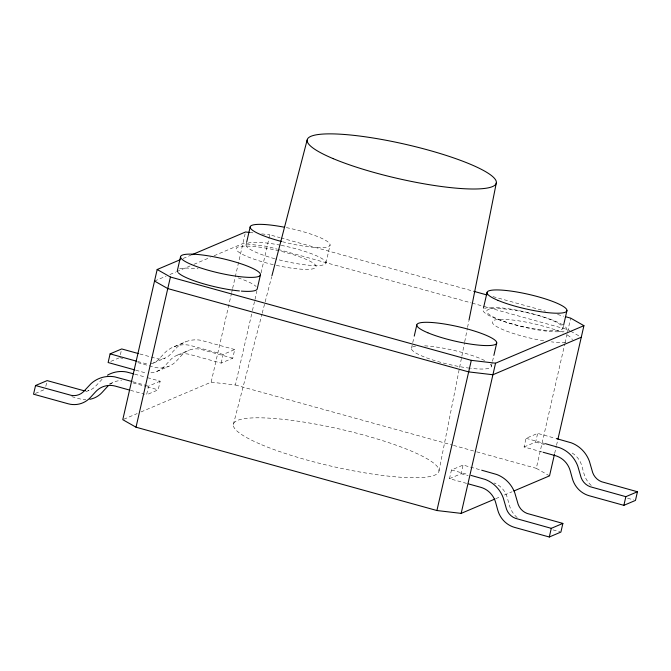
<?xml version="1.0" encoding="UTF-8"?>
<svg xmlns="http://www.w3.org/2000/svg" width="671" height="671" viewBox="0 0 671 671"><rect width="100%" height="100%" fill="white"/><g stroke="black" fill="none" stroke-linecap="round" stroke-linejoin="round"><path stroke-width="0.5" stroke-dasharray="3.35 2.52" d="M438.985 470.983L459.4 368.421M459.601 367.398L461.648 357.14M461.849 356.116L464.5 342.78M464.709 341.757L467.36 328.421M467.561 327.398L468.786 321.241M45.804 386.379L46.685 382.529M120.377 354.716L121.258 350.866M160.168 381.187L148.568 386.11L146.588 394.774L158.18 389.851L160.168 381.187L146.437 377.387M141.027 411.935L211.147 382.16L231.461 293.479M231.696 292.455L232.392 289.402M232.627 288.379L245.108 233.902M246.047 244.923L246.735 241.929M221.153 363.112L223.141 354.447L234.733 349.532L232.753 358.197L221.153 363.112L189.96 354.481A21.254 20.289 67 0 0 170.208 360.092L165.016 365.77A23.997 22.898 67 0 1 148.794 372.933M211.147 382.16L235.404 385.011L252.212 311.621M252.439 310.606L254.779 300.407M255.014 299.392L256.876 291.231M261.078 272.887L269.801 234.825L279.891 237.626M325.963 262.957L330.073 245.007M411.44 348.375L414.007 337.161M466.605 483.388L449.495 478.649L451.482 469.985L463.074 465.062L480.73 469.952M449.495 478.649L461.086 473.726L463.074 465.062M491.357 366.416L492.288 362.332M492.522 361.317L493.923 355.194M542.176 452.002L524.068 446.987L526.047 438.322L537.647 433.399L555.294 438.289M524.068 446.987L535.659 442.063L537.647 433.399M562.944 328.069L563.388 326.123M549.532 475.856L536.297 468.333L564.772 343.971M565.007 342.948L567.347 332.757M567.574 331.734L570.694 318.146M554.665 453.428L556.301 446.299M556.536 445.276L557.702 440.184M233.323 424.558L261.95 314.213M262.21 313.198L271.671 276.754M102.076 379.291L94.728 387.125A14.955 14.267 67 0 1 88.035 390.455M183.108 258.486L190.799 255.223M154.531 281.048L166.056 276.158M169.897 274.523L175.659 272.082M176.624 271.671L190.069 265.959M193.911 264.332L210.241 257.396M214.083 255.76L242.902 243.531L267.15 246.383L277.249 249.176M35.337 393.432L44.252 389.65M110.799 361.392L118.826 357.987M174.267 346.63L185.859 341.707M85.997 391.663L90.459 389.767M153.433 363.028L165.024 358.104M109.23 384.072L114.582 381.799M177.555 355.06L189.147 350.136M156.72 371.457L168.32 366.534M123.741 419.274L137.186 413.571M495.743 498.696L500.541 496.657M504.382 495.03L512.074 491.768M249.587 232.451L253.63 232.929M261.715 233.877L269.801 234.825M280.906 237.903L472.745 291.021M492.942 296.616L545.448 311.151M557.567 314.506L563.623 316.184M278.255 249.461L471.109 302.856M472.124 303.133L482.223 305.934M483.229 306.211L568.043 329.696L569.813 330.702M234.733 349.532L201.006 340.298A30.304 28.92 67 0 0 177.203 347.066L169.293 355.462A14.955 14.267 67 0 1 157.551 358.8L139.4 353.843M223.141 354.447L189.415 345.221A30.304 28.92 67 0 0 165.611 351.99L157.702 360.386A14.955 14.267 67 0 1 151.009 363.716M526.047 438.322L545.666 443.757M232.753 358.197L201.552 349.557A21.254 20.289 67 0 0 181.807 355.169L176.607 360.847A23.997 22.898 67 0 1 154.313 367.188L135.534 361.988M535.659 442.063L544.718 444.571M235.404 385.011L452.489 445.125M453.495 445.401L475.714 451.558M476.72 451.835L536.297 468.333M137.639 361.493L145.959 363.724A14.955 14.267 67 0 0 148.492 363.95M119.715 357.609L122.684 358.431M627.553 498.226L633.491 499.87M135.802 370.199L142.722 372.111A23.997 22.898 67 0 0 146.756 372.85M134.661 374.133L145.456 377.119M132.875 381.765L148.568 386.11M451.482 469.985L468.157 474.607M133.017 382.889L146.102 386.513M147.108 386.79L158.18 389.851M461.086 473.726L468.132 475.68M130.484 390.321L144.575 394.221M71.839 396.662L79.748 398.851A23.997 22.898 67 0 0 85.813 399.673M552.988 529.889L559.908 531.801M570.694 331.206L579.518 336.221M490.241 364.202A40.973 7.398 12.9 0 1 470.547 368.287M469.633 368.169A40.973 7.398 12.9 0 1 422.831 356.376A40.973 7.398 12.9 0 1 416.23 346.01M424.659 345.842A40.973 7.398 12.9 0 1 484.957 360.696M565.578 342.537A40.973 7.398 12.9 0 1 551.394 341.866M543.678 340.767A40.973 7.398 12.9 0 1 495.785 326.022A40.973 7.398 12.9 0 1 511.193 319.874A40.973 7.398 12.9 0 1 563.145 333.009M567.331 335.106A40.973 7.398 12.9 0 1 572.204 339.996M179.585 268.878A40.973 7.398 12.9 0 1 198.138 268.845M238.104 277.861A40.973 7.398 12.9 0 1 256.137 286.542M273.29 264.668A40.973 7.398 12.9 0 1 242.676 246.19A40.973 7.398 12.9 0 1 311.512 262.034A40.973 7.398 12.9 0 1 275.177 265.104M281.258 245.36A40.973 7.398 12.9 0 1 325.871 263.3A40.973 7.398 12.9 0 1 275.647 258.972M274.741 258.721A40.973 7.398 12.9 0 1 246.14 244.58A40.973 7.398 12.9 0 1 280.31 245.175M565.519 326.97A40.973 7.398 12.9 0 1 516.754 325.309A40.973 7.398 12.9 0 1 497.152 308.517A40.973 7.398 12.9 0 1 564.328 325.947M286.324 227.603A40.973 7.398 12.9 0 1 330.04 245.175A40.973 7.398 12.9 0 1 282.541 241.753M484.63 308.434A40.973 7.398 12.9 0 1 551.101 319.882A40.973 7.398 12.9 0 1 534.636 328.882A40.973 7.398 12.9 0 1 483.799 308.886M591.243 485.502A23.997 22.898 67 0 1 583.963 473.642L581.832 465.934A21.254 20.289 67 0 0 570.283 451.994M517.198 517.626A23.997 22.898 67 0 1 509.39 505.305L507.259 497.597A21.254 20.289 67 0 0 494.024 482.935M109.893 384.408A21.254 20.289 67 0 1 121.602 380.482M261.707 444.764A105.439 19.031 12.9 0 0 434.85 475.102A105.439 19.031 12.9 0 0 311.914 423.451A105.439 19.031 12.9 0 0 261.707 444.764"/><path stroke-width="1.01" d="M468.995 320.218L496.339 182.789M85.511 390.69A14.955 14.267 67 0 1 82.978 390.463L47.129 380.608L35.538 385.531L33.55 394.196L68.148 403.774A23.997 22.898 67 0 0 90.442 397.433L95.643 391.755A21.254 20.289 67 0 1 115.387 386.135L129.478 390.044M138.419 353.575L121.703 348.945L110.103 353.869L108.123 362.533L134.812 369.922M180.231 259.711L157.173 269.499L122.776 419.685L136.02 427.209L436.913 510.53L461.162 513.382L494.779 499.107M136.02 427.209L170.417 277.022L157.173 269.499M180.541 256.733L177.337 270.715A40.973 7.398 12.9 0 0 177.781 272.132M246.735 241.929L250.157 226.966M260.457 274.775L257.253 288.756A40.973 7.398 12.9 0 1 241.334 291.105M414.242 336.137L416.808 324.923M436.913 510.53L471.31 360.344L495.559 363.196L583.929 325.67L557.937 439.161M483.472 308.09L487.029 292.556M493.923 355.194L496.725 342.956M461.162 513.382L495.559 363.196M563.606 325.158L566.945 310.589M554.439 454.452L549.532 475.856L513.994 490.946M549.297 537.001L551.285 528.337L562.877 523.414L560.897 532.078L549.297 537.001L514.699 527.423A23.997 22.898 67 0 1 497.798 510.228L495.668 502.52A21.254 20.289 67 0 0 480.696 487.289L468.618 483.942M623.871 505.338L625.858 496.674L637.45 491.751L635.462 500.415L623.871 505.338L589.272 495.76A23.997 22.898 67 0 1 572.363 478.566L570.241 470.857A21.254 20.289 67 0 0 555.261 455.626L543.183 452.288M271.931 275.739L307.125 140.08M191.755 254.812L245.544 231.973L249.587 232.451M581.287 337.228L492.908 374.745L468.66 371.893L167.767 288.58L154.531 281.048M473.76 291.306L486.886 294.938M565.645 316.746L570.694 318.146L583.929 325.67M170.417 277.022L471.31 360.344M556.276 438.566L571.323 442.835A30.304 28.92 67 0 1 589.373 461.195L592.719 472.703A14.955 14.267 67 0 0 601.627 481.761L637.45 491.751M545.666 443.757L559.723 447.758A30.304 28.92 67 0 1 577.773 466.119L581.128 477.626A14.955 14.267 67 0 0 590.035 486.685L625.858 496.674M110.103 353.869L136.658 361.216M133.68 373.856L126.442 371.96A30.304 28.92 67 0 0 107.452 375.206M481.711 470.22L496.75 474.498A30.304 28.92 67 0 1 514.8 492.858L518.155 504.366A14.955 14.267 67 0 0 527.054 513.424L562.877 523.414M131.893 381.497L114.842 376.884A30.304 28.92 67 0 0 91.038 383.653L83.129 392.049A14.955 14.267 67 0 1 71.386 395.387L35.538 385.531M471.092 475.42L485.158 479.421A30.304 28.92 67 0 1 503.208 497.781L506.555 509.289A14.955 14.267 67 0 0 515.462 518.347L551.285 528.337M239.421 290.937A40.973 7.398 12.9 0 1 178.452 272.929M281.61 241.51A40.973 7.398 12.9 0 1 250.174 226.882A40.973 7.398 12.9 0 1 284.42 227.226M89.855 399.304A23.997 22.898 67 0 0 102.042 392.51L107.234 386.832A21.254 20.289 67 0 1 108.509 385.557M333.244 158.666A97.001 17.513 12.9 0 0 492.531 186.58A97.001 17.513 12.9 0 0 379.434 139.056A97.001 17.513 12.9 0 0 333.244 158.666M427.838 332.774A40.973 7.398 12.9 0 0 495.123 344.558A40.973 7.398 12.9 0 0 447.347 324.487A40.973 7.398 12.9 0 0 427.838 332.774M498.058 300.407A40.973 7.398 12.9 0 0 565.334 312.191A40.973 7.398 12.9 0 0 517.567 292.12A40.973 7.398 12.9 0 0 498.058 300.407M191.571 264.584A40.973 7.398 12.9 0 0 258.847 276.377A40.973 7.398 12.9 0 0 211.08 256.305A40.973 7.398 12.9 0 0 191.571 264.584"/></g></svg>
